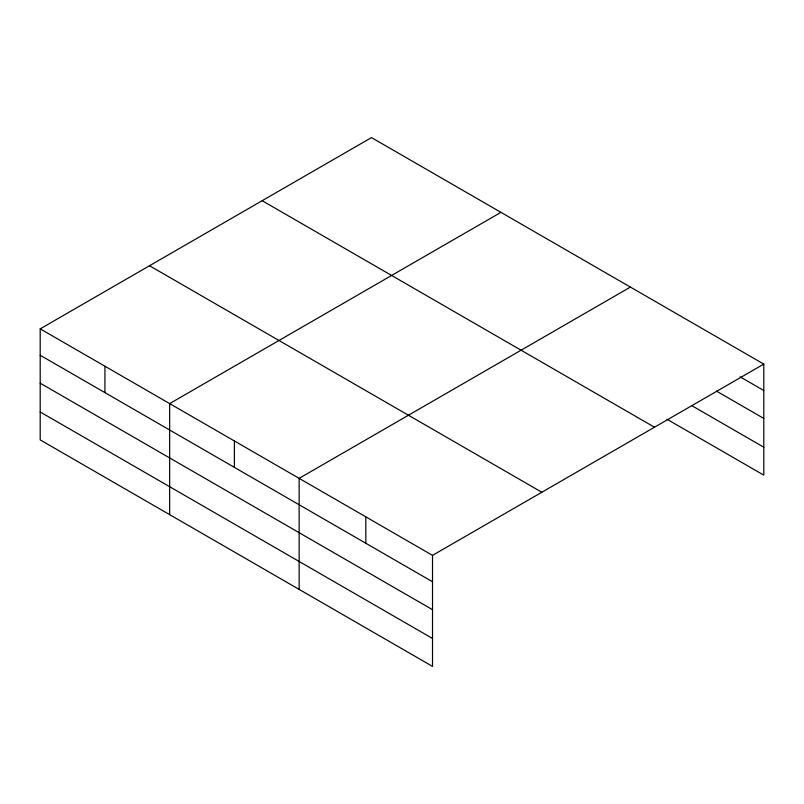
<?xml version="1.0" encoding="UTF-8"?>
<svg xmlns="http://www.w3.org/2000/svg" width="804" height="804" viewBox="0 0 804 804"><rect width="100%" height="100%" fill="white"/><g stroke="black" fill="none" stroke-linecap="round" stroke-linejoin="round"><path stroke-width="1.21" d="M40.2 328.856L432.522 555.363L432.522 666.405L40.2 439.899L40.2 328.856L371.478 137.595L763.8 364.101L763.8 475.144L666.988 419.246M500.942 212.346L169.664 403.598L169.664 514.64M630.406 287.088L299.138 478.35L299.138 589.392M432.522 555.363L763.8 364.101M740.132 376.845L763.8 390.503M716.464 391.106L763.8 418.432M691.721 405.598L763.8 447.215M262.154 200.709L654.476 427.215M149.524 265.742L541.846 492.249M40.2 355.257L432.522 581.764M40.2 383.186L432.522 609.693M40.2 411.97L432.522 638.476M365.83 516.851L365.83 543.253M234.396 440.974L234.396 467.375M104.932 366.232L104.932 392.633"/></g></svg>
